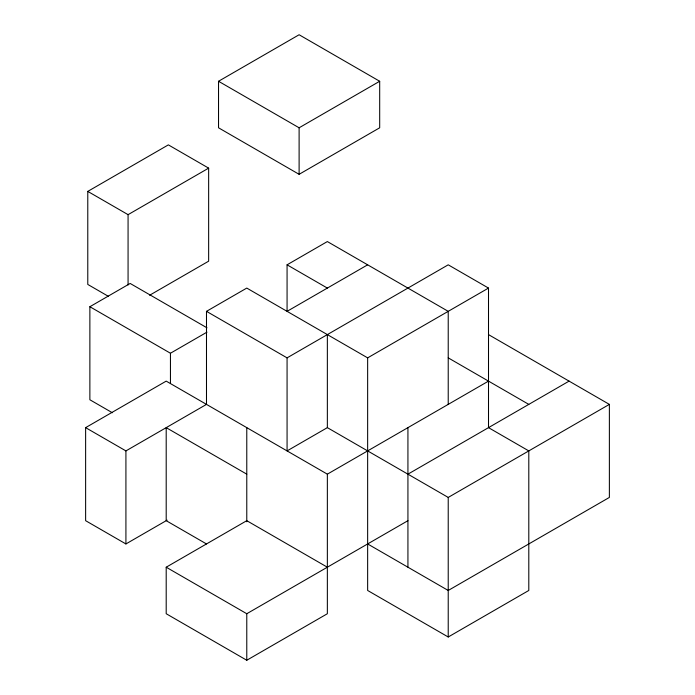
<?xml version="1.0" encoding="UTF-8"?>
<svg xmlns="http://www.w3.org/2000/svg" width="695" height="695" viewBox="0 0 695 695"><rect width="100%" height="100%" fill="white"/><g stroke="black" fill="none" stroke-linecap="round" stroke-linejoin="round"><path stroke-width="1.04" d="M218.534 81.272L299.111 34.75L379.687 81.272L379.687 127.793L299.111 174.315L218.534 127.793L218.534 81.272L299.111 127.793L379.687 81.272M108.394 296.339L87.779 284.437L87.779 191.394L168.355 144.873L208.648 168.138L208.648 261.181L149.616 295.253M87.779 191.394L128.071 214.659L208.648 168.138M112.364 412.743L89.872 399.764L89.872 306.721L130.165 283.456L206.988 327.814M167.139 520.147L125.917 543.95L85.624 520.685L85.624 427.642L125.917 450.907L206.493 404.386L206.493 311.343L246.777 288.078L367.646 357.864L488.507 288.078L488.507 427.642L528.799 450.907L528.799 590.472L448.223 636.994L367.646 590.472L367.646 357.864M367.646 264.821L287.07 311.343L287.07 264.821L327.354 241.565L448.223 311.343L448.223 404.386M89.872 306.721L170.449 353.242L206.988 332.14M85.624 427.642L166.201 381.121L327.354 474.164L488.507 381.121M206.493 311.343L287.07 357.864L448.223 264.821L488.507 288.078M367.646 543.95L448.223 590.472L609.376 497.429L609.376 404.386L448.223 497.429L327.354 427.642L287.07 450.907L287.07 357.864M327.354 474.164L327.354 613.728L246.777 660.25L166.201 613.728L166.201 567.207L246.777 520.685L327.354 567.207M407.93 474.164L569.083 381.121M166.201 567.207L246.777 613.728L407.93 520.685M488.507 334.608L609.376 404.386M287.07 264.821L327.354 288.078M448.223 357.864L528.799 404.386M246.777 474.164L166.201 427.642L166.201 520.685L206.493 543.95M448.223 497.429L448.223 636.994M407.93 427.642L407.93 567.207M327.354 334.599L327.354 427.642M299.111 127.793L299.111 174.315M246.777 427.642L246.777 521.771M246.777 613.728L246.777 660.25M170.449 353.242L170.449 383.536M128.071 214.659L128.071 284.976M125.917 450.907L125.917 543.95"/></g></svg>
